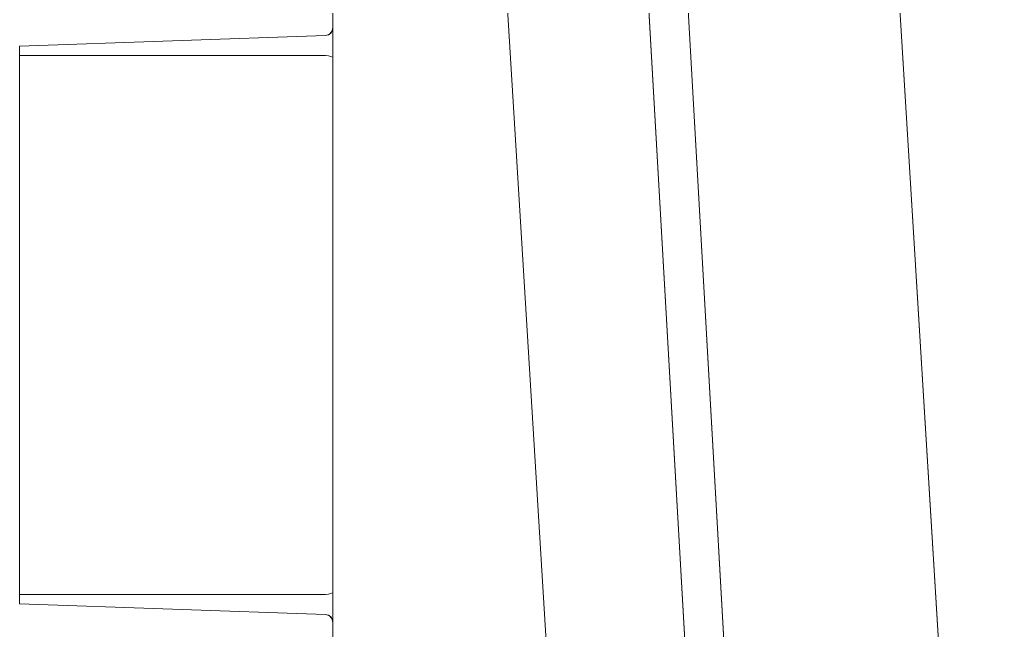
# Model space of a CAD drawing. Header units: millimetres. Extents: x 0 to 1729, y -270 to 583.
# Drawn here: x 1240.3 to 1302.9, y 135.5 to 174.5 of the extents above; entities that cross this region are included whole.
import ezdxf

# ---------------------------------------------------------------- set-up
doc = ezdxf.new("R2010")
doc.units = ezdxf.units.MM
doc.layers.add('OUTLINE', color=7, linetype='Continuous')

msp = doc.modelspace()

# ---------------------------------------------------------------- linework, layer by layer
at = {"layer": 'OUTLINE', "lineweight": 13}
for p, q in [((1260.34, 6), (1260.34, 422)), ((1260.34, 6), (1260.34, 422)), ((1260.34, 6), (1260.34, 422)), ((1260.34, 6), (1260.34, 422)), ((1268.745, 382.178), (1287.68, 48.71)), ((1287.68, 48.71), (1268.745, 382.178)), ((1268.745, 382.178), (1287.68, 48.71)), ((1287.68, 48.71), (1268.745, 382.178)), ((1268.745, 382.178), (1287.68, 48.71)), ((1287.68, 48.71), (1268.745, 382.178)), ((1268.745, 382.178), (1287.68, 48.71)), ((1287.68, 48.71), (1268.745, 382.178)), ((1268.745, 382.178), (1287.68, 48.71)), ((1287.68, 48.71), (1268.745, 382.178)), ((1268.745, 382.178), (1287.68, 48.71)), ((1287.68, 48.71), (1268.745, 382.178)), ((1271.274, 381.732), (1290.147, 49.374)), ((1290.147, 49.374), (1271.274, 381.732)), ((1271.274, 381.732), (1290.147, 49.374)), ((1290.147, 49.374), (1271.274, 381.732)), ((1271.274, 381.732), (1290.147, 49.374)), ((1290.147, 49.374), (1271.274, 381.732)), ((1271.274, 381.732), (1290.147, 49.374)), ((1290.147, 49.374), (1271.274, 381.732)), ((1271.274, 381.732), (1290.147, 49.374)), ((1290.147, 49.374), (1271.274, 381.732)), ((1271.274, 381.732), (1290.147, 49.374)), ((1290.147, 49.374), (1271.274, 381.732)), ((1287.68, 48.71), (1272.824, 310.344)), ((1287.039, 60.015), (1272.824, 310.344)), ((1272.824, 310.344), (1287.039, 60.015)), ((1272.824, 310.344), (1287.68, 48.71)), ((1287.68, 48.71), (1272.824, 310.344)), ((1287.039, 60.015), (1272.824, 310.344)), ((1272.824, 310.344), (1287.039, 60.015)), ((1272.824, 310.344), (1287.68, 48.71)), ((1287.68, 48.71), (1272.824, 310.344)), ((1287.039, 60.015), (1272.824, 310.344)), ((1272.824, 310.344), (1287.039, 60.015)), ((1272.824, 310.344), (1287.68, 48.71)), ((1287.68, 48.71), (1272.824, 310.344)), ((1287.039, 60.015), (1272.824, 310.344)), ((1272.824, 310.344), (1287.039, 60.015)), ((1272.824, 310.344), (1287.68, 48.71)), ((1287.68, 48.71), (1272.824, 310.344)), ((1287.039, 60.015), (1272.824, 310.344)), ((1272.824, 310.344), (1287.039, 60.015)), ((1272.824, 310.344), (1287.68, 48.71)), ((1287.68, 48.71), (1272.824, 310.344)), ((1287.039, 60.015), (1272.824, 310.344)), ((1272.824, 310.344), (1287.039, 60.015)), ((1272.824, 310.344), (1287.68, 48.71)), ((1287.045, 59.908), (1272.835, 310.153)), ((1272.835, 310.153), (1287.045, 59.908)), ((1272.835, 310.153), (1287.089, 59.12)), ((1272.835, 310.153), (1287.122, 58.55)), ((1272.835, 310.153), (1287.121, 58.568)), ((1272.835, 310.153), (1287.039, 60.015)), ((1272.835, 310.153), (1287.736, 47.727)), ((1287.045, 59.908), (1272.835, 310.153)), ((1272.835, 310.153), (1287.045, 59.908)), ((1272.835, 310.153), (1287.089, 59.12)), ((1272.835, 310.153), (1287.122, 58.55)), ((1272.835, 310.153), (1287.291, 55.569)), ((1287.045, 59.908), (1272.835, 310.153)), ((1272.835, 310.153), (1287.045, 59.908)), ((1272.835, 310.153), (1287.089, 59.12)), ((1272.835, 310.153), (1287.122, 58.55)), ((1272.835, 310.153), (1287.291, 55.569)), ((1290.147, 49.374), (1275.342, 310.101)), ((1275.342, 310.101), (1290.147, 49.374)), ((1290.147, 49.374), (1275.342, 310.101)), ((1275.342, 310.101), (1290.147, 49.374)), ((1290.147, 49.374), (1275.342, 310.101)), ((1275.342, 310.101), (1290.147, 49.374)), ((1290.147, 49.374), (1275.342, 310.101)), ((1275.342, 310.101), (1290.147, 49.374)), ((1290.147, 49.374), (1275.342, 310.101)), ((1275.342, 310.101), (1290.147, 49.374)), ((1290.147, 49.374), (1275.342, 310.101)), ((1275.342, 310.101), (1290.147, 49.374)), ((1302.936, 70.356), (1288.835, 300.762)), ((1288.835, 300.762), (1302.936, 70.356)), ((1302.936, 70.356), (1288.835, 300.762)), ((1288.835, 300.762), (1302.936, 70.356)), ((1302.936, 70.356), (1288.835, 300.762)), ((1288.835, 300.762), (1302.936, 70.356)), ((1302.936, 70.356), (1288.835, 300.762)), ((1288.835, 300.762), (1302.936, 70.356)), ((1302.936, 70.356), (1288.835, 300.762)), ((1288.835, 300.762), (1302.936, 70.356)), ((1302.936, 70.356), (1288.835, 300.762)), ((1288.835, 300.762), (1302.936, 70.356)), ((1277.985, 68.715), (1263.822, 300.147)), ((1263.822, 300.147), (1277.985, 68.715)), ((1277.985, 68.715), (1263.822, 300.147)), ((1263.822, 300.147), (1277.985, 68.715)), ((1277.985, 68.715), (1263.822, 300.147)), ((1263.822, 300.147), (1277.985, 68.715)), ((1277.985, 68.715), (1263.822, 300.147)), ((1263.822, 300.147), (1277.985, 68.715)), ((1277.985, 68.715), (1263.822, 300.147)), ((1263.822, 300.147), (1277.985, 68.715)), ((1277.985, 68.715), (1263.822, 300.147)), ((1263.822, 300.147), (1277.985, 68.715)), ((1259.857, 173.483), (1240.34, 172.802)), ((1240.34, 172.802), (1259.857, 173.483)), ((1259.857, 173.483), (1240.34, 172.802)), ((1240.34, 172.802), (1259.857, 173.483)), ((1259.857, 173.483), (1240.34, 172.802)), ((1240.34, 172.802), (1259.857, 173.483)), ((1259.857, 173.483), (1240.34, 172.802)), ((1240.34, 172.802), (1259.857, 173.483)), ((1259.857, 173.483), (1240.34, 172.802)), ((1240.34, 172.802), (1259.857, 173.483)), ((1259.857, 173.483), (1240.34, 172.802)), ((1240.34, 172.802), (1259.857, 173.483)), ((1259.857, 173.483), (1240.34, 172.802)), ((1240.34, 172.802), (1259.857, 173.483)), ((1259.857, 173.483), (1240.34, 172.802)), ((1240.34, 172.802), (1259.857, 173.483)), ((1259.857, 173.483), (1240.34, 172.802)), ((1240.34, 172.802), (1259.857, 173.483)), ((1260.1, 173.556), (1259.857, 173.483)), ((1259.857, 173.483), (1260.1, 173.556)), ((1260.1, 173.556), (1259.857, 173.483)), ((1259.857, 173.483), (1260.1, 173.556)), ((1260.1, 173.556), (1259.857, 173.483)), ((1259.857, 173.483), (1260.1, 173.556)), ((1260.1, 173.556), (1259.857, 173.483)), ((1259.857, 173.483), (1260.1, 173.556)), ((1260.1, 173.556), (1259.857, 173.483)), ((1259.857, 173.483), (1260.1, 173.556)), ((1260.047, 173.528), (1259.857, 173.483)), ((1259.857, 173.483), (1260.047, 173.528)), ((1260.047, 173.528), (1259.857, 173.483)), ((1259.857, 173.483), (1260.047, 173.528)), ((1260.047, 173.528), (1259.857, 173.483)), ((1259.857, 173.483), (1260.047, 173.528)), ((1260.047, 173.528), (1259.857, 173.483)), ((1259.857, 173.483), (1260.047, 173.528)), ((1260.047, 173.528), (1259.857, 173.483)), ((1259.857, 173.483), (1260.047, 173.528)), ((1260.047, 173.528), (1259.857, 173.483)), ((1259.857, 173.483), (1260.047, 173.528)), ((1260.047, 173.528), (1259.857, 173.483)), ((1259.857, 173.483), (1260.047, 173.528)), ((1260.047, 173.528), (1259.857, 173.483)), ((1259.857, 173.483), (1260.047, 173.528)), ((1260.047, 173.528), (1259.857, 173.483)), ((1259.857, 173.483), (1260.047, 173.528)), ((1260.202, 173.638), (1260.047, 173.528)), ((1260.047, 173.528), (1260.202, 173.638)), ((1260.202, 173.638), (1260.047, 173.528)), ((1260.047, 173.528), (1260.202, 173.638)), ((1260.202, 173.638), (1260.047, 173.528)), ((1260.047, 173.528), (1260.202, 173.638)), ((1260.202, 173.638), (1260.047, 173.528)), ((1260.047, 173.528), (1260.202, 173.638)), ((1260.202, 173.638), (1260.047, 173.528)), ((1260.047, 173.528), (1260.202, 173.638)), ((1260.202, 173.638), (1260.047, 173.528)), ((1260.047, 173.528), (1260.202, 173.638)), ((1260.202, 173.638), (1260.047, 173.528)), ((1260.047, 173.528), (1260.202, 173.638)), ((1260.202, 173.638), (1260.047, 173.528)), ((1260.047, 173.528), (1260.202, 173.638)), ((1260.202, 173.638), (1260.047, 173.528)), ((1260.047, 173.528), (1260.202, 173.638)), ((1260.1, 173.556), (1260.047, 173.528)), ((1260.047, 173.528), (1260.1, 173.556)), ((1260.1, 173.556), (1260.047, 173.528)), ((1260.047, 173.528), (1260.1, 173.556)), ((1260.1, 173.556), (1260.047, 173.528)), ((1260.047, 173.528), (1260.1, 173.556)), ((1260.1, 173.556), (1260.047, 173.528)), ((1260.047, 173.528), (1260.1, 173.556)), ((1260.1, 173.556), (1260.047, 173.528)), ((1260.047, 173.528), (1260.1, 173.556)), ((1260.276, 173.738), (1260.1, 173.556)), ((1260.1, 173.556), (1260.276, 173.738)), ((1260.276, 173.738), (1260.1, 173.556)), ((1260.1, 173.556), (1260.276, 173.738)), ((1260.276, 173.738), (1260.1, 173.556)), ((1260.1, 173.556), (1260.276, 173.738)), ((1260.276, 173.738), (1260.1, 173.556)), ((1260.1, 173.556), (1260.276, 173.738)), ((1260.276, 173.738), (1260.1, 173.556)), ((1260.1, 173.556), (1260.276, 173.738)), ((1260.1, 173.556), (1260.202, 173.638)), ((1260.202, 173.638), (1260.1, 173.556)), ((1260.1, 173.556), (1260.202, 173.638)), ((1260.202, 173.638), (1260.1, 173.556)), ((1260.1, 173.556), (1260.202, 173.638)), ((1260.202, 173.638), (1260.1, 173.556)), ((1260.1, 173.556), (1260.202, 173.638)), ((1260.202, 173.638), (1260.1, 173.556)), ((1260.1, 173.556), (1260.202, 173.638)), ((1260.202, 173.638), (1260.1, 173.556)), ((1260.304, 173.797), (1260.202, 173.638)), ((1260.202, 173.638), (1260.304, 173.797)), ((1260.304, 173.797), (1260.202, 173.638)), ((1260.202, 173.638), (1260.304, 173.797)), ((1260.304, 173.797), (1260.202, 173.638)), ((1260.202, 173.638), (1260.304, 173.797)), ((1260.304, 173.797), (1260.202, 173.638)), ((1260.202, 173.638), (1260.304, 173.797)), ((1260.304, 173.797), (1260.202, 173.638)), ((1260.202, 173.638), (1260.304, 173.797)), ((1260.304, 173.797), (1260.202, 173.638)), ((1260.202, 173.638), (1260.304, 173.797)), ((1260.304, 173.797), (1260.202, 173.638)), ((1260.202, 173.638), (1260.304, 173.797)), ((1260.304, 173.797), (1260.202, 173.638)), ((1260.202, 173.638), (1260.304, 173.797)), ((1260.304, 173.797), (1260.202, 173.638)), ((1260.202, 173.638), (1260.304, 173.797)), ((1260.276, 173.738), (1260.202, 173.638)), ((1260.202, 173.638), (1260.276, 173.738)), ((1260.276, 173.738), (1260.202, 173.638)), ((1260.202, 173.638), (1260.276, 173.738)), ((1260.276, 173.738), (1260.202, 173.638)), ((1260.202, 173.638), (1260.276, 173.738)), ((1260.276, 173.738), (1260.202, 173.638)), ((1260.202, 173.638), (1260.276, 173.738)), ((1260.276, 173.738), (1260.202, 173.638)), ((1260.202, 173.638), (1260.276, 173.738)), ((1260.34, 173.983), (1260.276, 173.738)), ((1260.276, 173.738), (1260.34, 173.983)), ((1260.34, 173.983), (1260.276, 173.738)), ((1260.276, 173.738), (1260.34, 173.983)), ((1260.34, 173.983), (1260.276, 173.738)), ((1260.276, 173.738), (1260.34, 173.983)), ((1260.34, 173.983), (1260.276, 173.738)), ((1260.276, 173.738), (1260.34, 173.983)), ((1260.34, 173.983), (1260.276, 173.738)), ((1260.276, 173.738), (1260.34, 173.983)), ((1260.276, 173.738), (1260.304, 173.797)), ((1260.304, 173.797), (1260.276, 173.738)), ((1260.276, 173.738), (1260.304, 173.797)), ((1260.304, 173.797), (1260.276, 173.738)), ((1260.276, 173.738), (1260.304, 173.797)), ((1260.304, 173.797), (1260.276, 173.738)), ((1260.276, 173.738), (1260.304, 173.797)), ((1260.304, 173.797), (1260.276, 173.738)), ((1260.276, 173.738), (1260.304, 173.797)), ((1260.304, 173.797), (1260.276, 173.738)), ((1260.34, 173.983), (1260.304, 173.797)), ((1260.304, 173.797), (1260.34, 173.983)), ((1260.34, 173.983), (1260.304, 173.797)), ((1260.304, 173.797), (1260.34, 173.983)), ((1260.34, 173.983), (1260.304, 173.797)), ((1260.304, 173.797), (1260.34, 173.983)), ((1260.34, 173.983), (1260.304, 173.797)), ((1260.304, 173.797), (1260.34, 173.983)), ((1260.34, 173.983), (1260.304, 173.797)), ((1260.304, 173.797), (1260.34, 173.983)), ((1260.34, 173.983), (1260.304, 173.797)), ((1260.304, 173.797), (1260.34, 173.983)), ((1260.34, 173.983), (1260.304, 173.797)), ((1260.304, 173.797), (1260.34, 173.983)), ((1260.34, 173.983), (1260.304, 173.797)), ((1260.304, 173.797), (1260.34, 173.983)), ((1260.34, 173.983), (1260.304, 173.797)), ((1260.304, 173.797), (1260.34, 173.983)), ((1260.34, 173.983), (1260.34, 173.487)), ((1260.34, 173.487), (1260.34, 173.983)), ((1260.34, 173.983), (1260.34, 173.487)), ((1260.34, 173.487), (1260.34, 173.983)), ((1260.34, 173.983), (1260.34, 173.487)), ((1260.34, 173.487), (1260.34, 173.983)), ((1260.34, 173.983), (1260.34, 173.487)), ((1260.34, 173.487), (1260.34, 173.983)), ((1260.34, 173.983), (1260.34, 173.487)), ((1260.34, 173.487), (1260.34, 173.983)), ((1260.34, 173.983), (1260.34, 173.487)), ((1260.34, 173.487), (1260.34, 173.983)), ((1260.34, 173.983), (1260.34, 173.487)), ((1260.34, 173.487), (1260.34, 173.983)), ((1260.34, 173.983), (1260.34, 173.487)), ((1260.34, 173.487), (1260.34, 173.983)), ((1260.34, 173.983), (1260.34, 173.487)), ((1260.34, 173.487), (1260.34, 173.983)), ((1260.34, 173.487), (1260.34, 172.732)), ((1260.34, 172.732), (1260.34, 173.487)), ((1260.34, 173.487), (1260.34, 172.732)), ((1260.34, 172.732), (1260.34, 173.487)), ((1260.34, 173.487), (1260.34, 172.732)), ((1260.34, 172.732), (1260.34, 173.487)), ((1260.34, 173.487), (1260.34, 172.732)), ((1260.34, 172.732), (1260.34, 173.487)), ((1260.34, 173.487), (1260.34, 172.732)), ((1260.34, 172.732), (1260.34, 173.487)), ((1260.34, 173.487), (1260.34, 172.732)), ((1260.34, 172.732), (1260.34, 173.487)), ((1260.34, 173.487), (1260.34, 172.732)), ((1260.34, 172.732), (1260.34, 173.487)), ((1260.34, 173.487), (1260.34, 172.732)), ((1260.34, 172.732), (1260.34, 173.487)), ((1260.34, 173.487), (1260.34, 172.732)), ((1260.34, 172.732), (1260.34, 173.487)), ((1240.34, 172.668), (1240.34, 172.802)), ((1240.34, 172.802), (1240.34, 172.802)), ((1240.34, 172.802), (1240.34, 172.586)), ((1240.34, 172.586), (1240.34, 172.802)), ((1240.34, 172.802), (1240.34, 172.802)), ((1240.34, 172.802), (1240.34, 172.668)), ((1240.34, 172.668), (1240.34, 172.802)), ((1240.34, 172.802), (1240.34, 172.802)), ((1240.34, 172.802), (1240.34, 172.586)), ((1240.34, 172.586), (1240.34, 172.802)), ((1240.34, 172.802), (1240.34, 172.802)), ((1240.34, 172.802), (1240.34, 172.586)), ((1240.34, 172.586), (1240.34, 172.802)), ((1240.34, 172.802), (1240.34, 172.802)), ((1240.34, 172.802), (1240.34, 172.586)), ((1240.34, 172.586), (1240.34, 172.802)), ((1240.34, 172.802), (1240.34, 172.802)), ((1240.34, 172.802), (1240.34, 172.668)), ((1240.34, 172.668), (1240.34, 172.802)), ((1240.34, 172.802), (1240.34, 172.802)), ((1240.34, 172.802), (1240.34, 172.586)), ((1240.34, 172.586), (1240.34, 172.802)), ((1240.34, 172.802), (1240.34, 172.802)), ((1240.34, 172.802), (1240.34, 172.668)), ((1240.34, 172.668), (1240.34, 172.802)), ((1240.34, 172.802), (1240.34, 172.802)), ((1240.34, 172.802), (1240.34, 172.586)), ((1240.34, 172.586), (1240.34, 172.802)), ((1240.34, 172.802), (1240.34, 172.802)), ((1240.34, 172.802), (1240.34, 172.586)), ((1240.34, 172.586), (1240.34, 172.802)), ((1240.34, 172.802), (1240.34, 172.802)), ((1240.34, 172.802), (1240.34, 172.586)), ((1240.34, 172.586), (1240.34, 172.802)), ((1240.34, 172.802), (1240.34, 172.802)), ((1240.34, 172.802), (1240.34, 172.668)), ((1240.34, 172.668), (1240.34, 172.802)), ((1240.34, 172.802), (1240.34, 172.802)), ((1240.34, 172.802), (1240.34, 172.586)), ((1240.34, 172.586), (1240.34, 172.802)), ((1240.34, 172.802), (1240.34, 172.802)), ((1240.34, 172.802), (1240.34, 172.668)), ((1240.34, 172.304), (1240.34, 172.668)), ((1240.34, 172.668), (1240.34, 172.304)), ((1240.34, 172.304), (1240.34, 172.668)), ((1240.34, 172.668), (1240.34, 172.304)), ((1240.34, 172.304), (1240.34, 172.668)), ((1240.34, 172.668), (1240.34, 172.304)), ((1240.34, 172.304), (1240.34, 172.668)), ((1240.34, 172.668), (1240.34, 172.304)), ((1240.34, 172.304), (1240.34, 172.668)), ((1240.34, 172.668), (1240.34, 172.304)), ((1240.34, 172.586), (1240.34, 172.389)), ((1240.34, 172.389), (1240.34, 172.586)), ((1240.34, 172.586), (1240.34, 172.389)), ((1240.34, 172.389), (1240.34, 172.586)), ((1240.34, 172.586), (1240.34, 172.389)), ((1240.34, 172.389), (1240.34, 172.586)), ((1240.34, 172.586), (1240.34, 172.389)), ((1240.34, 172.389), (1240.34, 172.586)), ((1240.34, 172.586), (1240.34, 172.389)), ((1240.34, 172.389), (1240.34, 172.586)), ((1240.34, 172.586), (1240.34, 172.389)), ((1240.34, 172.389), (1240.34, 172.586)), ((1240.34, 172.586), (1240.34, 172.389)), ((1240.34, 172.389), (1240.34, 172.586)), ((1240.34, 172.586), (1240.34, 172.389)), ((1240.34, 172.389), (1240.34, 172.586)), ((1240.34, 172.586), (1240.34, 172.389)), ((1240.34, 172.389), (1240.34, 172.586)), ((1240.34, 172.389), (1240.34, 172.212)), ((1240.34, 172.212), (1240.34, 172.389)), ((1240.34, 172.389), (1240.34, 172.212)), ((1240.34, 172.212), (1240.34, 172.389)), ((1240.34, 172.389), (1240.34, 172.212)), ((1240.34, 172.212), (1240.34, 172.389)), ((1240.34, 172.389), (1240.34, 172.212)), ((1240.34, 172.212), (1240.34, 172.389)), ((1240.34, 172.389), (1240.34, 172.212)), ((1240.34, 172.212), (1240.34, 172.389)), ((1240.34, 172.389), (1240.34, 172.212)), ((1240.34, 172.212), (1240.34, 172.389)), ((1240.34, 172.389), (1240.34, 172.212)), ((1240.34, 172.212), (1240.34, 172.389)), ((1240.34, 172.389), (1240.34, 172.212)), ((1240.34, 172.212), (1240.34, 172.389)), ((1240.34, 172.389), (1240.34, 172.212)), ((1240.34, 172.212), (1240.34, 172.389)), ((1240.34, 171.806), (1240.34, 172.304)), ((1240.34, 172.304), (1240.34, 171.806)), ((1240.34, 171.806), (1240.34, 172.304)), ((1240.34, 172.304), (1240.34, 171.806)), ((1240.34, 171.806), (1240.34, 172.304)), ((1240.34, 172.304), (1240.34, 171.806)), ((1240.34, 171.806), (1240.34, 172.304)), ((1240.34, 172.304), (1240.34, 171.806)), ((1240.34, 171.806), (1240.34, 172.304)), ((1240.34, 172.304), (1240.34, 171.806)), ((1240.34, 137.788), (1240.34, 172.212)), ((1240.34, 172.212), (1259.857, 172.207)), ((1259.857, 172.207), (1240.34, 172.212)), ((1240.34, 137.788), (1240.34, 172.212)), ((1240.34, 137.788), (1240.34, 172.212)), ((1240.34, 172.212), (1259.857, 172.207)), ((1259.857, 172.207), (1240.34, 172.212)), ((1240.34, 137.788), (1240.34, 172.212)), ((1240.34, 137.788), (1240.34, 172.212)), ((1240.34, 172.212), (1259.857, 172.207)), ((1259.857, 172.207), (1240.34, 172.212)), ((1240.34, 137.788), (1240.34, 172.212)), ((1240.34, 137.788), (1240.34, 172.212)), ((1240.34, 172.212), (1259.857, 172.207)), ((1259.857, 172.207), (1240.34, 172.212)), ((1240.34, 137.788), (1240.34, 172.212)), ((1240.34, 137.788), (1240.34, 172.212)), ((1240.34, 172.212), (1259.857, 172.207)), ((1259.857, 172.207), (1240.34, 172.212)), ((1240.34, 137.788), (1240.34, 172.212)), ((1240.34, 137.788), (1240.34, 172.212)), ((1240.34, 172.212), (1259.857, 172.207)), ((1259.857, 172.207), (1240.34, 172.212)), ((1240.34, 137.788), (1240.34, 172.212)), ((1240.34, 137.788), (1240.34, 172.212)), ((1240.34, 172.212), (1259.857, 172.207)), ((1259.857, 172.207), (1240.34, 172.212)), ((1240.34, 137.788), (1240.34, 172.212)), ((1240.34, 137.788), (1240.34, 172.212)), ((1240.34, 172.212), (1259.857, 172.207)), ((1259.857, 172.207), (1240.34, 172.212)), ((1240.34, 137.788), (1240.34, 172.212)), ((1240.34, 137.788), (1240.34, 172.212)), ((1240.34, 172.212), (1259.857, 172.207)), ((1259.857, 172.207), (1240.34, 172.212)), ((1240.34, 137.788), (1240.34, 172.212)), ((1259.857, 172.207), (1260.047, 172.191)), ((1260.047, 172.191), (1259.857, 172.207)), ((1259.857, 172.207), (1260.047, 172.191)), ((1260.047, 172.191), (1259.857, 172.207)), ((1259.857, 172.207), (1260.047, 172.191)), ((1260.047, 172.191), (1259.857, 172.207)), ((1259.857, 172.207), (1260.047, 172.191)), ((1260.047, 172.191), (1259.857, 172.207)), ((1259.857, 172.207), (1260.047, 172.191)), ((1260.047, 172.191), (1259.857, 172.207)), ((1259.857, 172.207), (1260.047, 172.191)), ((1260.047, 172.191), (1259.857, 172.207)), ((1259.857, 172.207), (1260.047, 172.191)), ((1260.047, 172.191), (1259.857, 172.207)), ((1259.857, 172.207), (1260.047, 172.191)), ((1260.047, 172.191), (1259.857, 172.207)), ((1259.857, 172.207), (1260.047, 172.191)), ((1260.047, 172.191), (1259.857, 172.207)), ((1260.047, 172.191), (1260.202, 172.151)), ((1260.202, 172.151), (1260.047, 172.191)), ((1260.047, 172.191), (1260.202, 172.151)), ((1260.202, 172.151), (1260.047, 172.191)), ((1260.047, 172.191), (1260.202, 172.151)), ((1260.202, 172.151), (1260.047, 172.191)), ((1260.047, 172.191), (1260.202, 172.151)), ((1260.202, 172.151), (1260.047, 172.191)), ((1260.047, 172.191), (1260.202, 172.151)), ((1260.202, 172.151), (1260.047, 172.191)), ((1260.047, 172.191), (1260.202, 172.151)), ((1260.202, 172.151), (1260.047, 172.191)), ((1260.047, 172.191), (1260.202, 172.151)), ((1260.202, 172.151), (1260.047, 172.191)), ((1260.047, 172.191), (1260.202, 172.151)), ((1260.202, 172.151), (1260.047, 172.191)), ((1260.047, 172.191), (1260.202, 172.151)), ((1260.202, 172.151), (1260.047, 172.191)), ((1260.202, 172.151), (1260.304, 172.1)), ((1260.304, 172.1), (1260.202, 172.151)), ((1260.202, 172.151), (1260.304, 172.1)), ((1260.304, 172.1), (1260.202, 172.151)), ((1260.202, 172.151), (1260.304, 172.1)), ((1260.304, 172.1), (1260.202, 172.151)), ((1260.202, 172.151), (1260.304, 172.1)), ((1260.304, 172.1), (1260.202, 172.151)), ((1260.202, 172.151), (1260.304, 172.1)), ((1260.304, 172.1), (1260.202, 172.151)), ((1260.202, 172.151), (1260.304, 172.1)), ((1260.304, 172.1), (1260.202, 172.151)), ((1260.202, 172.151), (1260.304, 172.1)), ((1260.304, 172.1), (1260.202, 172.151)), ((1260.202, 172.151), (1260.304, 172.1)), ((1260.304, 172.1), (1260.202, 172.151)), ((1260.202, 172.151), (1260.304, 172.1)), ((1260.304, 172.1), (1260.202, 172.151)), ((1260.34, 172.732), (1260.34, 172.215)), ((1260.34, 172.215), (1260.34, 172.732)), ((1260.34, 172.732), (1260.34, 172.215)), ((1260.34, 172.215), (1260.34, 172.732)), ((1260.34, 172.732), (1260.34, 172.215)), ((1260.34, 172.215), (1260.34, 172.732)), ((1260.34, 172.732), (1260.34, 172.215)), ((1260.34, 172.215), (1260.34, 172.732)), ((1260.34, 172.732), (1260.34, 172.215)), ((1260.34, 172.215), (1260.34, 172.732)), ((1260.34, 172.732), (1260.34, 172.215)), ((1260.34, 172.215), (1260.34, 172.732)), ((1260.34, 172.732), (1260.34, 172.215)), ((1260.34, 172.215), (1260.34, 172.732)), ((1260.34, 172.732), (1260.34, 172.215)), ((1260.34, 172.215), (1260.34, 172.732)), ((1260.34, 172.732), (1260.34, 172.215)), ((1260.34, 172.215), (1260.34, 172.732)), ((1260.34, 172.215), (1260.34, 172.054)), ((1260.34, 172.054), (1260.34, 172.215)), ((1260.34, 172.215), (1260.34, 172.054)), ((1260.34, 172.054), (1260.34, 172.215)), ((1260.34, 172.215), (1260.34, 172.054)), ((1260.34, 172.054), (1260.34, 172.215)), ((1260.34, 172.215), (1260.34, 172.054)), ((1260.34, 172.054), (1260.34, 172.215)), ((1260.34, 172.215), (1260.34, 172.054)), ((1260.34, 172.054), (1260.34, 172.215)), ((1260.34, 172.215), (1260.34, 172.054)), ((1260.34, 172.054), (1260.34, 172.215)), ((1260.34, 172.215), (1260.34, 172.054)), ((1260.34, 172.054), (1260.34, 172.215)), ((1260.34, 172.215), (1260.34, 172.054)), ((1260.34, 172.054), (1260.34, 172.215)), ((1260.34, 172.215), (1260.34, 172.054)), ((1260.34, 172.054), (1260.34, 172.215)), ((1240.34, 138.194), (1240.34, 171.806)), ((1240.34, 138.194), (1240.34, 171.806)), ((1240.34, 138.194), (1240.34, 171.806)), ((1240.34, 138.194), (1240.34, 171.806)), ((1240.34, 138.194), (1240.34, 171.806)), ((1240.34, 138.194), (1240.34, 171.806)), ((1240.34, 138.194), (1240.34, 171.806)), ((1240.34, 138.194), (1240.34, 171.806)), ((1240.34, 138.194), (1240.34, 171.806)), ((1240.34, 138.194), (1240.34, 171.806)), ((1260.304, 172.1), (1260.34, 172.054)), ((1260.34, 172.054), (1260.304, 172.1)), ((1260.304, 172.1), (1260.34, 172.054)), ((1260.34, 172.054), (1260.304, 172.1)), ((1260.304, 172.1), (1260.34, 172.054)), ((1260.34, 172.054), (1260.304, 172.1)), ((1260.304, 172.1), (1260.34, 172.054)), ((1260.34, 172.054), (1260.304, 172.1)), ((1260.304, 172.1), (1260.34, 172.054)), ((1260.34, 172.054), (1260.304, 172.1)), ((1260.304, 172.1), (1260.34, 172.054)), ((1260.34, 172.054), (1260.304, 172.1)), ((1260.304, 172.1), (1260.34, 172.054)), ((1260.34, 172.054), (1260.304, 172.1)), ((1260.304, 172.1), (1260.34, 172.054)), ((1260.34, 172.054), (1260.304, 172.1)), ((1260.304, 172.1), (1260.34, 172.054)), ((1260.34, 172.054), (1260.304, 172.1)), ((1240.34, 138.194), (1240.34, 137.696)), ((1240.34, 137.696), (1240.34, 138.194)), ((1240.34, 138.194), (1240.34, 137.696)), ((1240.34, 137.696), (1240.34, 138.194)), ((1240.34, 138.194), (1240.34, 137.696)), ((1240.34, 137.696), (1240.34, 138.194)), ((1240.34, 138.194), (1240.34, 137.696)), ((1240.34, 137.696), (1240.34, 138.194)), ((1240.34, 138.194), (1240.34, 137.696)), ((1240.34, 137.696), (1240.34, 138.194)), ((1240.34, 137.788), (1259.857, 137.793)), ((1259.857, 137.793), (1240.34, 137.788)), ((1240.34, 137.788), (1259.857, 137.793)), ((1259.857, 137.793), (1240.34, 137.788)), ((1240.34, 137.788), (1259.857, 137.793)), ((1259.857, 137.793), (1240.34, 137.788)), ((1240.34, 137.788), (1259.857, 137.793)), ((1259.857, 137.793), (1240.34, 137.788)), ((1240.34, 137.788), (1259.857, 137.793)), ((1259.857, 137.793), (1240.34, 137.788)), ((1240.34, 137.788), (1259.857, 137.793)), ((1259.857, 137.793), (1240.34, 137.788)), ((1240.34, 137.788), (1259.857, 137.793)), ((1259.857, 137.793), (1240.34, 137.788)), ((1240.34, 137.788), (1259.857, 137.793)), ((1259.857, 137.793), (1240.34, 137.788)), ((1240.34, 137.788), (1259.857, 137.793)), ((1259.857, 137.793), (1240.34, 137.788)), ((1240.34, 137.611), (1240.34, 137.788)), ((1240.34, 137.788), (1240.34, 137.611)), ((1240.34, 137.611), (1240.34, 137.788)), ((1240.34, 137.788), (1240.34, 137.611)), ((1240.34, 137.611), (1240.34, 137.788)), ((1240.34, 137.788), (1240.34, 137.611)), ((1240.34, 137.611), (1240.34, 137.788)), ((1240.34, 137.788), (1240.34, 137.611)), ((1240.34, 137.611), (1240.34, 137.788)), ((1240.34, 137.788), (1240.34, 137.611)), ((1240.34, 137.611), (1240.34, 137.788)), ((1240.34, 137.788), (1240.34, 137.611)), ((1240.34, 137.611), (1240.34, 137.788)), ((1240.34, 137.788), (1240.34, 137.611)), ((1240.34, 137.611), (1240.34, 137.788)), ((1240.34, 137.788), (1240.34, 137.611)), ((1240.34, 137.611), (1240.34, 137.788)), ((1240.34, 137.788), (1240.34, 137.611)), ((1259.857, 137.793), (1260.047, 137.809)), ((1260.047, 137.809), (1259.857, 137.793)), ((1259.857, 137.793), (1260.047, 137.809)), ((1260.047, 137.809), (1259.857, 137.793)), ((1259.857, 137.793), (1260.047, 137.809)), ((1260.047, 137.809), (1259.857, 137.793)), ((1259.857, 137.793), (1260.047, 137.809)), ((1260.047, 137.809), (1259.857, 137.793)), ((1259.857, 137.793), (1260.047, 137.809)), ((1260.047, 137.809), (1259.857, 137.793)), ((1259.857, 137.793), (1260.047, 137.809)), ((1260.047, 137.809), (1259.857, 137.793)), ((1259.857, 137.793), (1260.047, 137.809)), ((1260.047, 137.809), (1259.857, 137.793)), ((1259.857, 137.793), (1260.047, 137.809)), ((1260.047, 137.809), (1259.857, 137.793)), ((1259.857, 137.793), (1260.047, 137.809)), ((1260.047, 137.809), (1259.857, 137.793)), ((1260.047, 137.809), (1260.202, 137.849)), ((1260.202, 137.849), (1260.047, 137.809)), ((1260.047, 137.809), (1260.202, 137.849)), ((1260.202, 137.849), (1260.047, 137.809)), ((1260.047, 137.809), (1260.202, 137.849)), ((1260.202, 137.849), (1260.047, 137.809)), ((1260.047, 137.809), (1260.202, 137.849)), ((1260.202, 137.849), (1260.047, 137.809)), ((1260.047, 137.809), (1260.202, 137.849)), ((1260.202, 137.849), (1260.047, 137.809)), ((1260.047, 137.809), (1260.202, 137.849)), ((1260.202, 137.849), (1260.047, 137.809)), ((1260.047, 137.809), (1260.202, 137.849)), ((1260.202, 137.849), (1260.047, 137.809)), ((1260.047, 137.809), (1260.202, 137.849)), ((1260.202, 137.849), (1260.047, 137.809)), ((1260.047, 137.809), (1260.202, 137.849)), ((1260.202, 137.849), (1260.047, 137.809)), ((1260.202, 137.849), (1260.304, 137.9)), ((1260.304, 137.9), (1260.202, 137.849)), ((1260.202, 137.849), (1260.304, 137.9)), ((1260.304, 137.9), (1260.202, 137.849)), ((1260.202, 137.849), (1260.304, 137.9)), ((1260.304, 137.9), (1260.202, 137.849)), ((1260.202, 137.849), (1260.304, 137.9)), ((1260.304, 137.9), (1260.202, 137.849)), ((1260.202, 137.849), (1260.304, 137.9)), ((1260.304, 137.9), (1260.202, 137.849)), ((1260.202, 137.849), (1260.304, 137.9)), ((1260.304, 137.9), (1260.202, 137.849)), ((1260.202, 137.849), (1260.304, 137.9)), ((1260.304, 137.9), (1260.202, 137.849)), ((1260.202, 137.849), (1260.304, 137.9)), ((1260.304, 137.9), (1260.202, 137.849)), ((1260.202, 137.849), (1260.304, 137.9)), ((1260.304, 137.9), (1260.202, 137.849)), ((1260.304, 137.9), (1260.34, 137.946)), ((1260.34, 137.946), (1260.304, 137.9)), ((1260.304, 137.9), (1260.34, 137.946)), ((1260.34, 137.946), (1260.304, 137.9)), ((1260.304, 137.9), (1260.34, 137.946)), ((1260.34, 137.946), (1260.304, 137.9)), ((1260.304, 137.9), (1260.34, 137.946)), ((1260.34, 137.946), (1260.304, 137.9)), ((1260.304, 137.9), (1260.34, 137.946)), ((1260.34, 137.946), (1260.304, 137.9)), ((1260.304, 137.9), (1260.34, 137.946)), ((1260.34, 137.946), (1260.304, 137.9)), ((1260.304, 137.9), (1260.34, 137.946)), ((1260.34, 137.946), (1260.304, 137.9)), ((1260.304, 137.9), (1260.34, 137.946)), ((1260.34, 137.946), (1260.304, 137.9)), ((1260.304, 137.9), (1260.34, 137.946)), ((1260.34, 137.946), (1260.304, 137.9)), ((1260.34, 137.785), (1260.34, 137.946)), ((1260.34, 137.946), (1260.34, 137.785)), ((1260.34, 137.785), (1260.34, 137.946)), ((1260.34, 137.946), (1260.34, 137.785)), ((1260.34, 137.785), (1260.34, 137.946)), ((1260.34, 137.946), (1260.34, 137.785)), ((1260.34, 137.785), (1260.34, 137.946)), ((1260.34, 137.946), (1260.34, 137.785)), ((1260.34, 137.785), (1260.34, 137.946)), ((1260.34, 137.946), (1260.34, 137.785)), ((1260.34, 137.785), (1260.34, 137.946)), ((1260.34, 137.946), (1260.34, 137.785)), ((1260.34, 137.785), (1260.34, 137.946)), ((1260.34, 137.946), (1260.34, 137.785)), ((1260.34, 137.785), (1260.34, 137.946)), ((1260.34, 137.946), (1260.34, 137.785)), ((1260.34, 137.785), (1260.34, 137.946)), ((1260.34, 137.946), (1260.34, 137.785)), ((1260.34, 137.268), (1260.34, 137.785)), ((1260.34, 137.785), (1260.34, 137.268)), ((1260.34, 137.268), (1260.34, 137.785)), ((1260.34, 137.785), (1260.34, 137.268)), ((1260.34, 137.268), (1260.34, 137.785)), ((1260.34, 137.785), (1260.34, 137.268)), ((1260.34, 137.268), (1260.34, 137.785)), ((1260.34, 137.785), (1260.34, 137.268)), ((1260.34, 137.268), (1260.34, 137.785)), ((1260.34, 137.785), (1260.34, 137.268)), ((1260.34, 137.268), (1260.34, 137.785)), ((1260.34, 137.785), (1260.34, 137.268)), ((1260.34, 137.268), (1260.34, 137.785)), ((1260.34, 137.785), (1260.34, 137.268)), ((1260.34, 137.268), (1260.34, 137.785)), ((1260.34, 137.785), (1260.34, 137.268)), ((1260.34, 137.268), (1260.34, 137.785)), ((1260.34, 137.785), (1260.34, 137.268)), ((1240.34, 137.696), (1240.34, 137.332)), ((1240.34, 137.332), (1240.34, 137.696)), ((1240.34, 137.696), (1240.34, 137.332)), ((1240.34, 137.332), (1240.34, 137.696)), ((1240.34, 137.696), (1240.34, 137.332)), ((1240.34, 137.332), (1240.34, 137.696)), ((1240.34, 137.696), (1240.34, 137.332)), ((1240.34, 137.332), (1240.34, 137.696)), ((1240.34, 137.696), (1240.34, 137.332)), ((1240.34, 137.332), (1240.34, 137.696)), ((1240.34, 137.414), (1240.34, 137.611)), ((1240.34, 137.611), (1240.34, 137.414)), ((1240.34, 137.414), (1240.34, 137.611)), ((1240.34, 137.611), (1240.34, 137.414)), ((1240.34, 137.414), (1240.34, 137.611)), ((1240.34, 137.611), (1240.34, 137.414)), ((1240.34, 137.414), (1240.34, 137.611)), ((1240.34, 137.611), (1240.34, 137.414)), ((1240.34, 137.414), (1240.34, 137.611)), ((1240.34, 137.611), (1240.34, 137.414)), ((1240.34, 137.414), (1240.34, 137.611)), ((1240.34, 137.611), (1240.34, 137.414)), ((1240.34, 137.414), (1240.34, 137.611)), ((1240.34, 137.611), (1240.34, 137.414)), ((1240.34, 137.414), (1240.34, 137.611)), ((1240.34, 137.611), (1240.34, 137.414)), ((1240.34, 137.414), (1240.34, 137.611)), ((1240.34, 137.611), (1240.34, 137.414)), ((1240.34, 137.198), (1240.34, 137.414)), ((1240.34, 137.414), (1240.34, 137.198)), ((1240.34, 137.198), (1240.34, 137.414)), ((1240.34, 137.414), (1240.34, 137.198)), ((1240.34, 137.198), (1240.34, 137.414)), ((1240.34, 137.414), (1240.34, 137.198)), ((1240.34, 137.198), (1240.34, 137.414)), ((1240.34, 137.414), (1240.34, 137.198)), ((1240.34, 137.198), (1240.34, 137.414)), ((1240.34, 137.414), (1240.34, 137.198)), ((1240.34, 137.198), (1240.34, 137.414)), ((1240.34, 137.414), (1240.34, 137.198)), ((1240.34, 137.198), (1240.34, 137.414)), ((1240.34, 137.414), (1240.34, 137.198)), ((1240.34, 137.198), (1240.34, 137.414)), ((1240.34, 137.414), (1240.34, 137.198)), ((1240.34, 137.198), (1240.34, 137.414)), ((1240.34, 137.414), (1240.34, 137.198)), ((1240.34, 137.332), (1240.34, 137.198)), ((1240.34, 137.198), (1240.34, 137.332)), ((1240.34, 137.332), (1240.34, 137.198)), ((1240.34, 137.198), (1240.34, 137.332)), ((1240.34, 137.332), (1240.34, 137.198)), ((1240.34, 137.198), (1240.34, 137.332)), ((1240.34, 137.332), (1240.34, 137.198)), ((1240.34, 137.198), (1240.34, 137.332)), ((1240.34, 137.332), (1240.34, 137.198)), ((1240.34, 137.198), (1240.34, 137.332)), ((1240.34, 137.198), (1240.34, 137.198)), ((1259.857, 136.517), (1240.34, 137.198)), ((1240.34, 137.198), (1259.857, 136.517)), ((1240.34, 137.198), (1240.34, 137.198)), ((1240.34, 137.198), (1240.34, 137.198)), ((1259.857, 136.517), (1240.34, 137.198)), ((1240.34, 137.198), (1259.857, 136.517)), ((1240.34, 137.198), (1240.34, 137.198)), ((1259.857, 136.517), (1240.34, 137.198)), ((1240.34, 137.198), (1259.857, 136.517)), ((1240.34, 137.198), (1240.34, 137.198)), ((1259.857, 136.517), (1240.34, 137.198)), ((1240.34, 137.198), (1259.857, 136.517)), ((1240.34, 137.198), (1240.34, 137.198)), ((1240.34, 137.198), (1240.34, 137.198)), ((1259.857, 136.517), (1240.34, 137.198)), ((1240.34, 137.198), (1259.857, 136.517)), ((1240.34, 137.198), (1240.34, 137.198)), ((1240.34, 137.198), (1240.34, 137.198)), ((1259.857, 136.517), (1240.34, 137.198)), ((1240.34, 137.198), (1259.857, 136.517)), ((1240.34, 137.198), (1240.34, 137.198)), ((1259.857, 136.517), (1240.34, 137.198)), ((1240.34, 137.198), (1259.857, 136.517)), ((1240.34, 137.198), (1240.34, 137.198)), ((1259.857, 136.517), (1240.34, 137.198)), ((1240.34, 137.198), (1259.857, 136.517)), ((1240.34, 137.198), (1240.34, 137.198)), ((1240.34, 137.198), (1240.34, 137.198)), ((1259.857, 136.517), (1240.34, 137.198)), ((1240.34, 137.198), (1259.857, 136.517)), ((1240.34, 137.198), (1240.34, 137.198)), ((1260.34, 136.513), (1260.34, 137.268)), ((1260.34, 137.268), (1260.34, 136.513)), ((1260.34, 136.513), (1260.34, 137.268)), ((1260.34, 137.268), (1260.34, 136.513)), ((1260.34, 136.513), (1260.34, 137.268)), ((1260.34, 137.268), (1260.34, 136.513)), ((1260.34, 136.513), (1260.34, 137.268)), ((1260.34, 137.268), (1260.34, 136.513)), ((1260.34, 136.513), (1260.34, 137.268)), ((1260.34, 137.268), (1260.34, 136.513)), ((1260.34, 136.513), (1260.34, 137.268)), ((1260.34, 137.268), (1260.34, 136.513)), ((1260.34, 136.513), (1260.34, 137.268)), ((1260.34, 137.268), (1260.34, 136.513)), ((1260.34, 136.513), (1260.34, 137.268)), ((1260.34, 137.268), (1260.34, 136.513)), ((1260.34, 136.513), (1260.34, 137.268)), ((1260.34, 137.268), (1260.34, 136.513)), ((1260.1, 136.444), (1259.857, 136.517)), ((1260.047, 136.472), (1259.857, 136.517)), ((1259.857, 136.517), (1260.047, 136.472)), ((1259.857, 136.517), (1260.1, 136.444)), ((1260.1, 136.444), (1259.857, 136.517)), ((1260.047, 136.472), (1259.857, 136.517)), ((1259.857, 136.517), (1260.047, 136.472)), ((1260.047, 136.472), (1259.857, 136.517)), ((1259.857, 136.517), (1260.047, 136.472)), ((1260.047, 136.472), (1259.857, 136.517)), ((1259.857, 136.517), (1260.047, 136.472)), ((1259.857, 136.517), (1260.1, 136.444)), ((1260.1, 136.444), (1259.857, 136.517)), ((1260.047, 136.472), (1259.857, 136.517)), ((1259.857, 136.517), (1260.047, 136.472)), ((1259.857, 136.517), (1260.1, 136.444)), ((1260.1, 136.444), (1259.857, 136.517)), ((1260.047, 136.472), (1259.857, 136.517)), ((1259.857, 136.517), (1260.047, 136.472)), ((1260.047, 136.472), (1259.857, 136.517)), ((1259.857, 136.517), (1260.047, 136.472)), ((1260.047, 136.472), (1259.857, 136.517)), ((1259.857, 136.517), (1260.047, 136.472)), ((1259.857, 136.517), (1260.1, 136.444)), ((1260.1, 136.444), (1259.857, 136.517)), ((1260.047, 136.472), (1259.857, 136.517)), ((1259.857, 136.517), (1260.047, 136.472)), ((1259.857, 136.517), (1260.1, 136.444)), ((1260.1, 136.444), (1260.047, 136.472)), ((1260.202, 136.362), (1260.047, 136.472)), ((1260.047, 136.472), (1260.202, 136.362)), ((1260.047, 136.472), (1260.1, 136.444)), ((1260.1, 136.444), (1260.047, 136.472)), ((1260.202, 136.362), (1260.047, 136.472)), ((1260.047, 136.472), (1260.202, 136.362)), ((1260.202, 136.362), (1260.047, 136.472)), ((1260.047, 136.472), (1260.202, 136.362)), ((1260.202, 136.362), (1260.047, 136.472)), ((1260.047, 136.472), (1260.202, 136.362)), ((1260.047, 136.472), (1260.1, 136.444)), ((1260.1, 136.444), (1260.047, 136.472)), ((1260.202, 136.362), (1260.047, 136.472)), ((1260.047, 136.472), (1260.202, 136.362)), ((1260.047, 136.472), (1260.1, 136.444)), ((1260.1, 136.444), (1260.047, 136.472)), ((1260.202, 136.362), (1260.047, 136.472)), ((1260.047, 136.472), (1260.202, 136.362)), ((1260.202, 136.362), (1260.047, 136.472)), ((1260.047, 136.472), (1260.202, 136.362)), ((1260.202, 136.362), (1260.047, 136.472)), ((1260.047, 136.472), (1260.202, 136.362)), ((1260.047, 136.472), (1260.1, 136.444)), ((1260.1, 136.444), (1260.047, 136.472)), ((1260.202, 136.362), (1260.047, 136.472)), ((1260.047, 136.472), (1260.202, 136.362)), ((1260.047, 136.472), (1260.1, 136.444)), ((1260.34, 136.017), (1260.34, 136.513)), ((1260.34, 136.513), (1260.34, 136.017)), ((1260.34, 136.017), (1260.34, 136.513)), ((1260.34, 136.513), (1260.34, 136.017)), ((1260.34, 136.017), (1260.34, 136.513)), ((1260.34, 136.513), (1260.34, 136.017)), ((1260.34, 136.017), (1260.34, 136.513)), ((1260.34, 136.513), (1260.34, 136.017)), ((1260.34, 136.017), (1260.34, 136.513)), ((1260.34, 136.513), (1260.34, 136.017)), ((1260.34, 136.017), (1260.34, 136.513)), ((1260.34, 136.513), (1260.34, 136.017)), ((1260.34, 136.017), (1260.34, 136.513)), ((1260.34, 136.513), (1260.34, 136.017)), ((1260.34, 136.017), (1260.34, 136.513)), ((1260.34, 136.513), (1260.34, 136.017)), ((1260.34, 136.017), (1260.34, 136.513)), ((1260.34, 136.513), (1260.34, 136.017)), ((1260.276, 136.262), (1260.1, 136.444)), ((1260.1, 136.444), (1260.202, 136.362)), ((1260.202, 136.362), (1260.1, 136.444)), ((1260.1, 136.444), (1260.276, 136.262)), ((1260.276, 136.262), (1260.1, 136.444)), ((1260.1, 136.444), (1260.202, 136.362)), ((1260.202, 136.362), (1260.1, 136.444)), ((1260.1, 136.444), (1260.276, 136.262)), ((1260.276, 136.262), (1260.1, 136.444)), ((1260.1, 136.444), (1260.202, 136.362)), ((1260.202, 136.362), (1260.1, 136.444)), ((1260.1, 136.444), (1260.276, 136.262)), ((1260.276, 136.262), (1260.1, 136.444)), ((1260.1, 136.444), (1260.202, 136.362)), ((1260.202, 136.362), (1260.1, 136.444)), ((1260.1, 136.444), (1260.276, 136.262)), ((1260.276, 136.262), (1260.1, 136.444)), ((1260.1, 136.444), (1260.202, 136.362)), ((1260.202, 136.362), (1260.1, 136.444)), ((1260.1, 136.444), (1260.276, 136.262)), ((1260.276, 136.262), (1260.202, 136.362)), ((1260.304, 136.203), (1260.202, 136.362)), ((1260.202, 136.362), (1260.304, 136.203)), ((1260.202, 136.362), (1260.276, 136.262)), ((1260.276, 136.262), (1260.202, 136.362)), ((1260.304, 136.203), (1260.202, 136.362)), ((1260.202, 136.362), (1260.304, 136.203)), ((1260.304, 136.203), (1260.202, 136.362)), ((1260.202, 136.362), (1260.304, 136.203)), ((1260.304, 136.203), (1260.202, 136.362)), ((1260.202, 136.362), (1260.304, 136.203)), ((1260.202, 136.362), (1260.276, 136.262)), ((1260.276, 136.262), (1260.202, 136.362)), ((1260.304, 136.203), (1260.202, 136.362)), ((1260.202, 136.362), (1260.304, 136.203)), ((1260.202, 136.362), (1260.276, 136.262)), ((1260.276, 136.262), (1260.202, 136.362)), ((1260.304, 136.203), (1260.202, 136.362)), ((1260.202, 136.362), (1260.304, 136.203)), ((1260.304, 136.203), (1260.202, 136.362)), ((1260.202, 136.362), (1260.304, 136.203)), ((1260.304, 136.203), (1260.202, 136.362)), ((1260.202, 136.362), (1260.304, 136.203)), ((1260.202, 136.362), (1260.276, 136.262)), ((1260.276, 136.262), (1260.202, 136.362)), ((1260.304, 136.203), (1260.202, 136.362)), ((1260.202, 136.362), (1260.304, 136.203)), ((1260.202, 136.362), (1260.276, 136.262)), ((1260.34, 136.017), (1260.276, 136.262)), ((1260.276, 136.262), (1260.304, 136.203)), ((1260.304, 136.203), (1260.276, 136.262)), ((1260.276, 136.262), (1260.34, 136.017)), ((1260.34, 136.017), (1260.276, 136.262)), ((1260.276, 136.262), (1260.304, 136.203)), ((1260.304, 136.203), (1260.276, 136.262)), ((1260.276, 136.262), (1260.34, 136.017)), ((1260.34, 136.017), (1260.276, 136.262)), ((1260.276, 136.262), (1260.304, 136.203)), ((1260.304, 136.203), (1260.276, 136.262)), ((1260.276, 136.262), (1260.34, 136.017)), ((1260.34, 136.017), (1260.276, 136.262)), ((1260.276, 136.262), (1260.304, 136.203)), ((1260.304, 136.203), (1260.276, 136.262)), ((1260.276, 136.262), (1260.34, 136.017)), ((1260.34, 136.017), (1260.276, 136.262)), ((1260.276, 136.262), (1260.304, 136.203)), ((1260.304, 136.203), (1260.276, 136.262)), ((1260.276, 136.262), (1260.34, 136.017)), ((1260.34, 136.017), (1260.304, 136.203)), ((1260.304, 136.203), (1260.34, 136.017)), ((1260.34, 136.017), (1260.304, 136.203)), ((1260.304, 136.203), (1260.34, 136.017)), ((1260.34, 136.017), (1260.304, 136.203)), ((1260.304, 136.203), (1260.34, 136.017)), ((1260.34, 136.017), (1260.304, 136.203)), ((1260.304, 136.203), (1260.34, 136.017)), ((1260.34, 136.017), (1260.304, 136.203)), ((1260.304, 136.203), (1260.34, 136.017)), ((1260.34, 136.017), (1260.304, 136.203)), ((1260.304, 136.203), (1260.34, 136.017)), ((1260.34, 136.017), (1260.304, 136.203)), ((1260.304, 136.203), (1260.34, 136.017)), ((1260.34, 136.017), (1260.304, 136.203)), ((1260.304, 136.203), (1260.34, 136.017)), ((1260.34, 136.017), (1260.304, 136.203)), ((1260.304, 136.203), (1260.34, 136.017))]:
    msp.add_line(p, q, dxfattribs=at)

doc.saveas('drawing.dxf')
